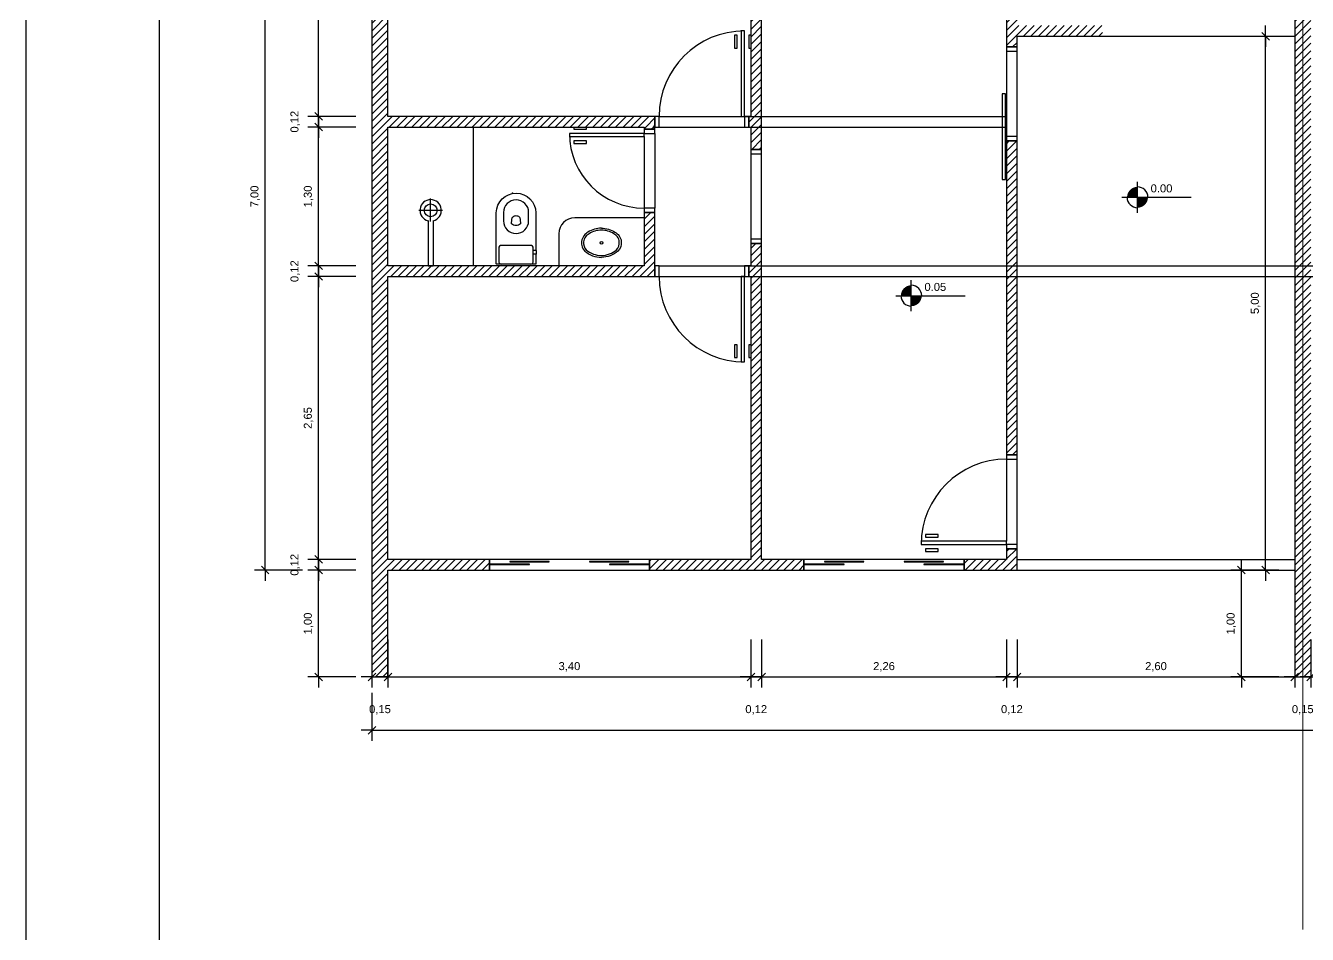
# Model space of a CAD drawing. Header units: metres. Extents: x 49 to 320, y -91 to 27.
# Drawn here: x 270.84 to 282.85, y -1.38 to 7.13 of the extents above; entities that cross this region are included whole.
import ezdxf

# ---------------------------------------------------------------- set-up
doc = ezdxf.new("R2010")
doc.units = ezdxf.units.M
doc.header["$LTSCALE"] = 0.2
for name, color, linetype in [('ARQ-___-___-CTA', 240, 'Continuous'), ('ARQ-___-___-LEG', 3, 'Continuous'), ('ARQ-___-___-VST', 9, 'Continuous'), ('ARQ-ALV', 6, 'Continuous'), ('ARQ-ALV-___-HTC', 13, 'Continuous'), ('ARQ-CXO', 2, 'Continuous'), ('ARQ-DVI', 1, 'Continuous'), ('ARQ-EQP', 24, 'Continuous'), ('ARQ-EQP-___-INT', 7, 'Continuous'), ('ARQ-PIS', 2, 'Continuous')]:
    doc.layers.add(name, color=color, linetype=linetype)
doc.styles.add('REGUA60', font='arial.ttf')
doc.dimstyles.new('Active3D', dxfattribs={"dimtxt": 1.5, "dimasz": 0.01, "dimexe": 2, "dimexo": 3, "dimgap": 0.98, "dimtad": 1, "dimlfac": -1, "dimrnd": 0.005, "dimzin": 0, "dimtxsty": 'REGUA60', "dimblk": 'COTATR', "dimcen": 4, "dimdle": 4, "dimclrt": 2, "dimadec": 0, "dimazin": 0, "dimtfac": 1, "dimtmove": 2, "dimatfit": 2, "dimfxl": 1, "dimarcsym": 0})
pattern_1 = [(45, (316.507574, -5.15138), (-0.03535534, 0.03535534), [])]

# ---------------------------------------------------------------- blocks, each defined once
blk = doc.blocks.new('SAC616S2')
at = {"layer": 'ARQ-EQP', "color": 0, "linetype": 'ByBlock'}
blk.add_lwpolyline([(18.2, -1.5, -0.329256), (18.5, -1.9), (18.5, -49.6, -0.412623), (0, -68, -0.412623), (-18.5, -49.6), (-18.5, -14.5), (-18.9, -14.5), (-18.9, -11), (-18.5, -11), (-18.5, -1.9, -0.329256), (-18.2, -1.5), (-17.3, -1.5), (0, -1.5), (17.3, -1.5)], format="xyb", close=True, dxfattribs=at)
at = {"layer": 'ARQ-EQP-___-INT'}
for p, q in [((-18.5, -11), (-16, -11)), ((-18.5, -14.5), (-16, -14.5))]:
    blk.add_line(p, q, dxfattribs=at)
blk.add_lwpolyline([(-14, -1.5, 0.324141), (-16, -3.5), (-16, -17.5, 0.333333), (-14.5, -19), (0, -19), (14.5, -19, 0.333333), (16, -17.5), (16, -3.5, 0.324141), (14, -1.5, 0.324141)], format="xyb", dxfattribs=at)
for points in [[(0, -61.7, 0.418677), (11.8, -50), (11.8, -42.1, 0.411784), (0, -30.2, 0.411784), (-11.8, -42.1), (-11.8, -50, 0.418677)], [(0, -47, -0.428571), (-4, -43.3), (-4.3, -39.3, -0.16754), (0, -37.8, -0.16754), (4.3, -39.3), (4, -43.3, -0.428571)]]:
    blk.add_lwpolyline(points, format="xyb", close=True, dxfattribs=at)
blk.add_point((3.3, -68), dxfattribs=at)
blk = doc.blocks.new('SACHS__2')
at = {"layer": 'ARQ-EQP', "color": 0, "linetype": 'ByBlock'}
for p, q in [((42.3, 2.4), (0, 2.4)), ((0, 2.4), (0, -2.4)), ((42.3, -2.4), (0, -2.4))]:
    blk.add_line(p, q, dxfattribs=at)
blk.add_arc((52, 0), 10, 193.8865, 166.1135, dxfattribs=at)
at = {"layer": 'ARQ-EQP-___-INT'}
for p, q in [((41.6, 0), (63.2, 0)), ((52, 11.2), (52, -11.2))]:
    blk.add_line(p, q, dxfattribs=at)
blk.add_circle((52, 0), 6, dxfattribs=at)
blk = doc.blocks.new('SAL37S_2')
at = {"layer": 'ARQ-EQP-___-INT'}
for points in [[(0, -10, 0.145827), (-16.8, -14.9, 0.090827), (-22, -19.4, 0.12568), (-24.8, -26.7, 0.221372), (-20.6, -38.8, 0.186059), (0, -46.5, 0.186059)], [(0, -10, -0.145827), (16.8, -14.9, -0.090827), (22, -19.4, -0.12568), (24.8, -26.7, -0.221372), (20.6, -38.8, -0.186059), (0, -46.5, -0.186059)]]:
    blk.add_lwpolyline(points, format="xyb", dxfattribs=at)
blk.add_lwpolyline([(0, -12.5, 0.14623), (-15.5, -17, 0.09047), (-20, -20.9, 0.123903), (-22.4, -27, 0.21906), (-18.9, -37, 0.185248), (0, -44.1, 0.185248), (18.8, -37, 0.21906), (22.3, -27, 0.123903), (20, -20.9, 0.09047), (15.5, -17, 0.14623)], format="xyb", close=True, dxfattribs=at)
blk.add_circle((0, -28.3), 1.8, dxfattribs=at)
blk = doc.blocks.new('COTATR')
at = {"color": 6}
blk.add_line((-71, -71), (71, 71), dxfattribs=at)
at = {"color": 0, "linetype": 'ByBlock'}
blk.add_line((0, 0), (200, 0), dxfattribs=at)
blk = doc.blocks.new('*D695')
at = {"layer": 'ARQ-___-___-CTA', "color": 0, "lineweight": -2, "transparency": 16777216}
for p, q in [((273.934, 4.785), (273.484, 4.785)), ((273.584, 2.135), (273.584, 4.784))]:
    blk.add_line(p, q, dxfattribs=at)
at = {"layer": 'Defpoints', "color": 0, "transparency": 16777216}
for p in [(273.584, 4.785), (274.084, 4.785), (274.084, 2.135)]:
    blk.add_point(p, dxfattribs=at)
at = {"layer": 'ARQ-___-___-CTA', "color": 0, "lineweight": -2, "transparency": 16777216, "xscale": 0.0005, "yscale": 0.0005, "zscale": 0.0005}
for p, rotation in [((273.584, 4.785), 90), ((273.584, 2.135), 270)]:
    blk.add_blockref('COTATR', p, dxfattribs=dict(at, rotation=rotation))
at = {"layer": 'ARQ-___-___-CTA', "color": 2, "transparency": 16777216, "insert": (273.49, 3.46), "char_height": 0.075, "attachment_point": 5, "rotation": 90, "style": 'REGUA60'}
blk.add_mtext('2,65', dxfattribs=at)
blk = doc.blocks.new('*D696')
at = {"layer": 'ARQ-___-___-CTA', "color": 0, "lineweight": -2, "transparency": 16777216}
for p, q in [((273.934, 6.185), (273.484, 6.185)), ((273.584, 4.885), (273.584, 6.184))]:
    blk.add_line(p, q, dxfattribs=at)
at = {"layer": 'Defpoints', "color": 0, "transparency": 16777216}
for p in [(273.584, 6.185), (274.084, 6.185), (274.084, 4.885)]:
    blk.add_point(p, dxfattribs=at)
at = {"layer": 'ARQ-___-___-CTA', "color": 0, "lineweight": -2, "transparency": 16777216, "xscale": 0.0005, "yscale": 0.0005, "zscale": 0.0005}
for p, rotation in [((273.584, 6.185), 90), ((273.584, 4.885), 270)]:
    blk.add_blockref('COTATR', p, dxfattribs=dict(at, rotation=rotation))
at = {"layer": 'ARQ-___-___-CTA', "color": 2, "transparency": 16777216, "insert": (273.49, 5.535), "char_height": 0.075, "attachment_point": 5, "rotation": 90, "style": 'REGUA60'}
blk.add_mtext('1,30', dxfattribs=at)
blk = doc.blocks.new('*D697')
at = {"layer": 'ARQ-___-___-CTA', "color": 0, "lineweight": -2, "transparency": 16777216}
for p, q in [((273.934, 8.935), (273.484, 8.935)), ((273.584, 6.285), (273.584, 8.934))]:
    blk.add_line(p, q, dxfattribs=at)
at = {"layer": 'Defpoints', "color": 0, "transparency": 16777216}
for p in [(273.584, 8.935), (274.084, 8.935), (274.084, 6.285)]:
    blk.add_point(p, dxfattribs=at)
at = {"layer": 'ARQ-___-___-CTA', "color": 0, "lineweight": -2, "transparency": 16777216, "xscale": 0.0005, "yscale": 0.0005, "zscale": 0.0005}
for p, rotation in [((273.584, 8.935), 90), ((273.584, 6.285), 270)]:
    blk.add_blockref('COTATR', p, dxfattribs=dict(at, rotation=rotation))
at = {"layer": 'ARQ-___-___-CTA', "color": 2, "transparency": 16777216, "insert": (273.49, 7.61), "char_height": 0.075, "attachment_point": 5, "rotation": 90, "style": 'REGUA60'}
blk.add_mtext('2,65', dxfattribs=at)
blk = doc.blocks.new('*D698')
at = {"layer": 'ARQ-___-___-CTA', "color": 0, "lineweight": -2, "transparency": 16777216}
for p, q in [((273.434, 9.035), (272.984, 9.035)), ((273.084, 2.035), (273.084, 9.034)), ((273.434, 2.035), (272.984, 2.035))]:
    blk.add_line(p, q, dxfattribs=at)
at = {"layer": 'Defpoints', "color": 0, "transparency": 16777216}
for p in [(273.084, 9.035), (273.584, 9.035), (273.584, 2.035)]:
    blk.add_point(p, dxfattribs=at)
at = {"layer": 'ARQ-___-___-CTA', "color": 0, "lineweight": -2, "transparency": 16777216, "xscale": 0.0005, "yscale": 0.0005, "zscale": 0.0005}
for p, rotation in [((273.084, 9.035), 90), ((273.084, 2.035), 270)]:
    blk.add_blockref('COTATR', p, dxfattribs=dict(at, rotation=rotation))
at = {"layer": 'ARQ-___-___-CTA', "color": 2, "transparency": 16777216, "insert": (272.99, 5.535), "char_height": 0.075, "attachment_point": 5, "rotation": 90, "style": 'REGUA60'}
blk.add_mtext('7,00', dxfattribs=at)
blk = doc.blocks.new('*D722')
at = {"layer": 'ARQ-___-___-CTA', "color": 0, "lineweight": -2, "transparency": 16777216}
for p, q in [((274.084, 1.385), (274.084, 0.935)), ((274.234, 1.385), (274.234, 0.935)), ((274.084, 1.035), (274.233, 1.035))]:
    blk.add_line(p, q, dxfattribs=at)
at = {"layer": 'Defpoints', "color": 0, "transparency": 16777216}
for p in [(274.084, 1.535), (274.234, 1.535), (274.234, 1.035)]:
    blk.add_point(p, dxfattribs=at)
at = {"layer": 'ARQ-___-___-CTA', "color": 0, "lineweight": -2, "transparency": 16777216, "xscale": 0.0005, "yscale": 0.0005, "zscale": 0.0005, "rotation": 180}
blk.add_blockref('COTATR', (274.084, 1.035), dxfattribs=at)
at = {"layer": 'ARQ-___-___-CTA', "color": 0, "lineweight": -2, "transparency": 16777216, "xscale": 0.0005, "yscale": 0.0005, "zscale": 0.0005}
blk.add_blockref('COTATR', (274.234, 1.035), dxfattribs=at)
at = {"layer": 'ARQ-___-___-CTA', "color": 2, "transparency": 16777216, "insert": (274.159, 0.726), "char_height": 0.075, "attachment_point": 5, "style": 'REGUA60'}
blk.add_mtext('0,15', dxfattribs=at)
blk = doc.blocks.new('*D723')
at = {"layer": 'ARQ-___-___-CTA', "color": 0, "lineweight": -2, "transparency": 16777216}
for p, q in [((277.634, 1.385), (277.634, 0.935)), ((274.234, 1.035), (277.633, 1.035))]:
    blk.add_line(p, q, dxfattribs=at)
at = {"layer": 'Defpoints', "color": 0, "transparency": 16777216}
for p in [(274.234, 1.535), (277.634, 1.535), (277.634, 1.035)]:
    blk.add_point(p, dxfattribs=at)
at = {"layer": 'ARQ-___-___-CTA', "color": 0, "lineweight": -2, "transparency": 16777216, "xscale": 0.0005, "yscale": 0.0005, "zscale": 0.0005, "rotation": 180}
blk.add_blockref('COTATR', (274.234, 1.035), dxfattribs=at)
at = {"layer": 'ARQ-___-___-CTA', "color": 0, "lineweight": -2, "transparency": 16777216, "xscale": 0.0005, "yscale": 0.0005, "zscale": 0.0005}
blk.add_blockref('COTATR', (277.634, 1.035), dxfattribs=at)
at = {"layer": 'ARQ-___-___-CTA', "color": 2, "transparency": 16777216, "insert": (275.934, 1.129), "char_height": 0.075, "attachment_point": 5, "style": 'REGUA60'}
blk.add_mtext('3,40', dxfattribs=at)
blk = doc.blocks.new('*D724')
at = {"layer": 'ARQ-___-___-CTA', "color": 0, "lineweight": -2, "transparency": 16777216}
for p, q in [((282.729, 1.385), (282.729, 0.935)), ((280.129, 1.035), (282.728, 1.035))]:
    blk.add_line(p, q, dxfattribs=at)
at = {"layer": 'Defpoints', "color": 0, "transparency": 16777216}
for p in [(280.129, 1.535), (282.729, 1.535), (282.729, 1.035)]:
    blk.add_point(p, dxfattribs=at)
at = {"layer": 'ARQ-___-___-CTA', "color": 0, "lineweight": -2, "transparency": 16777216, "xscale": 0.0005, "yscale": 0.0005, "zscale": 0.0005, "rotation": 180}
blk.add_blockref('COTATR', (280.129, 1.035), dxfattribs=at)
at = {"layer": 'ARQ-___-___-CTA', "color": 0, "lineweight": -2, "transparency": 16777216, "xscale": 0.0005, "yscale": 0.0005, "zscale": 0.0005}
blk.add_blockref('COTATR', (282.729, 1.035), dxfattribs=at)
at = {"layer": 'ARQ-___-___-CTA', "color": 2, "transparency": 16777216, "insert": (281.429, 1.129), "char_height": 0.075, "attachment_point": 5, "style": 'REGUA60'}
blk.add_mtext('2,60', dxfattribs=at)
blk = doc.blocks.new('*D725')
at = {"layer": 'ARQ-___-___-CTA', "color": 0, "lineweight": -2, "transparency": 16777216}
for p, q in [((282.879, 1.385), (282.879, 0.935)), ((282.729, 1.035), (282.878, 1.035))]:
    blk.add_line(p, q, dxfattribs=at)
at = {"layer": 'Defpoints', "color": 0, "transparency": 16777216}
for p in [(282.729, 1.535), (282.879, 1.535), (282.879, 1.035)]:
    blk.add_point(p, dxfattribs=at)
at = {"layer": 'ARQ-___-___-CTA', "color": 0, "lineweight": -2, "transparency": 16777216, "xscale": 0.0005, "yscale": 0.0005, "zscale": 0.0005, "rotation": 180}
blk.add_blockref('COTATR', (282.729, 1.035), dxfattribs=at)
at = {"layer": 'ARQ-___-___-CTA', "color": 0, "lineweight": -2, "transparency": 16777216, "xscale": 0.0005, "yscale": 0.0005, "zscale": 0.0005}
blk.add_blockref('COTATR', (282.879, 1.035), dxfattribs=at)
at = {"layer": 'ARQ-___-___-CTA', "color": 2, "transparency": 16777216, "insert": (282.804, 0.726), "char_height": 0.075, "attachment_point": 5, "style": 'REGUA60'}
blk.add_mtext('0,15', dxfattribs=at)
blk = doc.blocks.new('*D726')
at = {"layer": 'ARQ-___-___-CTA', "color": 0, "lineweight": -2, "transparency": 16777216}
for p, q in [((285.479, 1.385), (285.479, 0.935)), ((282.879, 1.035), (285.478, 1.035))]:
    blk.add_line(p, q, dxfattribs=at)
at = {"layer": 'Defpoints', "color": 0, "transparency": 16777216}
for p in [(282.879, 1.535), (285.479, 1.535), (285.479, 1.035)]:
    blk.add_point(p, dxfattribs=at)
at = {"layer": 'ARQ-___-___-CTA', "color": 0, "lineweight": -2, "transparency": 16777216, "xscale": 0.0005, "yscale": 0.0005, "zscale": 0.0005, "rotation": 180}
blk.add_blockref('COTATR', (282.879, 1.035), dxfattribs=at)
at = {"layer": 'ARQ-___-___-CTA', "color": 0, "lineweight": -2, "transparency": 16777216, "xscale": 0.0005, "yscale": 0.0005, "zscale": 0.0005}
blk.add_blockref('COTATR', (285.479, 1.035), dxfattribs=at)
at = {"layer": 'ARQ-___-___-CTA', "color": 2, "transparency": 16777216, "insert": (284.179, 1.129), "char_height": 0.075, "attachment_point": 5, "style": 'REGUA60'}
blk.add_mtext('2,60', dxfattribs=at)
blk = doc.blocks.new('*D735')
at = {"layer": 'ARQ-___-___-CTA', "color": 0, "lineweight": -2, "transparency": 16777216}
for p, q in [((274.084, 0.885), (274.084, 0.435)), ((308.964, 0.885), (308.964, 0.435)), ((274.084, 0.535), (291.547, 0.535)), ((308.963, 0.535), (291.898, 0.535))]:
    blk.add_line(p, q, dxfattribs=at)
at = {"layer": 'Defpoints', "color": 0, "transparency": 16777216}
for p in [(274.084, 1.035), (308.964, 1.035), (308.964, 0.535)]:
    blk.add_point(p, dxfattribs=at)
at = {"layer": 'ARQ-___-___-CTA', "color": 0, "lineweight": -2, "transparency": 16777216, "xscale": 0.0005, "yscale": 0.0005, "zscale": 0.0005, "rotation": 180}
blk.add_blockref('COTATR', (274.084, 0.535), dxfattribs=at)
at = {"layer": 'ARQ-___-___-CTA', "color": 0, "lineweight": -2, "transparency": 16777216, "xscale": 0.0005, "yscale": 0.0005, "zscale": 0.0005}
blk.add_blockref('COTATR', (308.964, 0.535), dxfattribs=at)
at = {"layer": 'ARQ-___-___-CTA', "color": 2, "transparency": 16777216, "insert": (291.723, 0.535), "char_height": 0.075, "attachment_point": 5, "style": 'REGUA60'}
blk.add_mtext('34,88', dxfattribs=at)
blk = doc.blocks.new('*D740')
at = {"layer": 'ARQ-___-___-CTA', "color": 0, "lineweight": -2, "transparency": 16777216}
for p, q in [((282.106, 7.035), (282.556, 7.035)), ((282.456, 2.035), (282.456, 7.034)), ((282.106, 2.035), (282.556, 2.035))]:
    blk.add_line(p, q, dxfattribs=at)
at = {"layer": 'Defpoints', "color": 0, "transparency": 16777216}
for p in [(281.956, 7.035), (282.456, 7.035), (281.956, 2.035)]:
    blk.add_point(p, dxfattribs=at)
at = {"layer": 'ARQ-___-___-CTA', "color": 0, "lineweight": -2, "transparency": 16777216, "xscale": 0.0005, "yscale": 0.0005, "zscale": 0.0005}
for p, rotation in [((282.456, 7.035), 90), ((282.456, 2.035), 270)]:
    blk.add_blockref('COTATR', p, dxfattribs=dict(at, rotation=rotation))
at = {"layer": 'ARQ-___-___-CTA', "color": 2, "transparency": 16777216, "insert": (282.362, 4.535), "char_height": 0.075, "attachment_point": 5, "rotation": 90, "style": 'REGUA60'}
blk.add_mtext('5,00', dxfattribs=at)
blk = doc.blocks.new('*D745')
at = {"layer": 'ARQ-___-___-CTA', "color": 0, "lineweight": -2, "transparency": 16777216}
for p, q in [((273.934, 2.035), (273.484, 2.035)), ((273.584, 1.035), (273.584, 2.034)), ((273.934, 1.035), (273.484, 1.035))]:
    blk.add_line(p, q, dxfattribs=at)
at = {"layer": 'Defpoints', "color": 0, "transparency": 16777216}
for p in [(273.584, 2.035), (274.084, 2.035), (274.084, 1.035)]:
    blk.add_point(p, dxfattribs=at)
at = {"layer": 'ARQ-___-___-CTA', "color": 0, "lineweight": -2, "transparency": 16777216, "xscale": 0.0005, "yscale": 0.0005, "zscale": 0.0005}
for p, rotation in [((273.584, 2.035), 90), ((273.584, 1.035), 270)]:
    blk.add_blockref('COTATR', p, dxfattribs=dict(at, rotation=rotation))
at = {"layer": 'ARQ-___-___-CTA', "color": 2, "transparency": 16777216, "insert": (273.49, 1.535), "char_height": 0.075, "attachment_point": 5, "rotation": 90, "style": 'REGUA60'}
blk.add_mtext('1,00', dxfattribs=at)
blk = doc.blocks.new('*D746')
at = {"layer": 'ARQ-___-___-CTA', "color": 0, "lineweight": -2, "transparency": 16777216}
for p, q in [((282.579, 2.035), (282.129, 2.035)), ((282.229, 1.035), (282.229, 2.034)), ((282.579, 1.035), (282.129, 1.035))]:
    blk.add_line(p, q, dxfattribs=at)
at = {"layer": 'Defpoints', "color": 0, "transparency": 16777216}
for p in [(282.229, 2.035), (282.729, 2.035), (282.729, 1.035)]:
    blk.add_point(p, dxfattribs=at)
at = {"layer": 'ARQ-___-___-CTA', "color": 0, "lineweight": -2, "transparency": 16777216, "xscale": 0.0005, "yscale": 0.0005, "zscale": 0.0005}
for p, rotation in [((282.229, 2.035), 90), ((282.229, 1.035), 270)]:
    blk.add_blockref('COTATR', p, dxfattribs=dict(at, rotation=rotation))
at = {"layer": 'ARQ-___-___-CTA', "color": 2, "transparency": 16777216, "insert": (282.135, 1.535), "char_height": 0.075, "attachment_point": 5, "rotation": 90, "style": 'REGUA60'}
blk.add_mtext('1,00', dxfattribs=at)
blk = doc.blocks.new('NivelPB')
for p, q in [((0, -2.92), (0, 2.92)), ((-2.92, 0), (10.07, 0))]:
    blk.add_line(p, q)
at = {"const_width": 1.95}
for points in [[(-0.98, 0, -0.414214), (0, 0.98, -0.618034)], [(0, -0.98, 0.414214), (0.98, 0, 0.618034)]]:
    blk.add_lwpolyline(points, format="xyb", dxfattribs=at)
for start, end in [(180, 270), (0, 90)]:
    blk.add_arc((0, 0), 1.95, start, end)
at = {"color": 0, "linetype": 'ByBlock', "style": 'REGUA60', "width": 1.4}
blk.add_attdef('NIVEL', (2.46, 0.9), '', height=1.5, dxfattribs=at)

msp = doc.modelspace()

# ---------------------------------------------------------------- hatches: boundary and pattern name
at = {"layer": 'ARQ-ALV-___-HTC'}
h = msp.add_hatch(dxfattribs=at)
h.set_pattern_fill('_U', color=256, scale=0.05, angle=45, style=0, pattern_type=0)
h.set_pattern_definition(pattern_1)
h.paths.add_polyline_path([(274.084, 10.035), (274.084, 1.035), (274.234, 1.035), (274.234, 10.035)])
h = msp.add_hatch(dxfattribs=at)
h.set_pattern_fill('_U', color=256, scale=0.05, angle=45, style=0, pattern_type=0)
h.set_pattern_definition(pattern_1)
h.paths.add_polyline_path([(282.879, 1.035), (282.879, 9.335), (282.729, 9.335), (282.729, 1.035)])
h = msp.add_hatch(dxfattribs=at)
h.set_pattern_fill('_U', color=256, scale=0.05, angle=45, style=0, pattern_type=0)
h.set_pattern_definition(pattern_1)
h.paths.add_polyline_path([(280.029, 3.115), (280.129, 3.115), (280.129, 6.055), (280.029, 6.055)])
h.paths.add_polyline_path([(280.029, 2.235), (280.029, 2.135), (280.129, 2.035), (280.129, 2.235)])
h.paths.add_polyline_path([(280.129, 6.935), (280.129, 9.035), (280.029, 8.935), (280.029, 6.935)])
h = msp.add_hatch(dxfattribs=at)
h.set_pattern_fill('_U', color=256, scale=0.05, angle=45, style=0, pattern_type=0)
h.set_pattern_definition(pattern_1)
h.paths.add_polyline_path([(277.634, 8.935), (277.634, 5.975), (277.734, 5.975), (277.734, 8.935)])
h.paths.add_polyline_path([(277.734, 2.135), (277.734, 5.095), (277.634, 5.095), (277.634, 2.135)])
h = msp.add_hatch(dxfattribs=at)
h.set_pattern_fill('_U', color=256, scale=0.05, angle=45, style=0, pattern_type=0)
h.set_pattern_definition(pattern_1)
h.paths.add_polyline_path([(280.129, 7.135), (280.129, 7.035), (280.929, 7.035), (280.929, 7.135)])
h = msp.add_hatch(dxfattribs=at)
h.set_pattern_fill('_U', color=256, scale=0.05, angle=45, style=0, pattern_type=0)
h.set_pattern_definition(pattern_1)
h.paths.add_polyline_path([(276.734, 6.285), (274.234, 6.285), (274.234, 6.185), (276.734, 6.185)])
h.paths.add_polyline_path([(277.614, 6.185), (277.634, 6.185), (277.634, 6.285), (277.614, 6.285)])
h = msp.add_hatch(dxfattribs=at)
h.set_pattern_fill('_U', color=256, scale=0.05, angle=45, style=0, pattern_type=0)
h.set_pattern_definition(pattern_1)
h.paths.add_polyline_path([(276.734, 4.885), (276.734, 5.385), (276.634, 5.385), (276.634, 4.885)])
h.paths.add_polyline_path([(276.634, 6.185), (276.634, 6.165), (276.734, 6.165), (276.734, 6.185)])
h = msp.add_hatch(dxfattribs=at)
h.set_pattern_fill('_U', color=256, scale=0.05, angle=45, style=0, pattern_type=0)
h.set_pattern_definition(pattern_1)
h.paths.add_polyline_path([(276.734, 4.885), (274.234, 4.885), (274.234, 4.785), (276.734, 4.785)])
h.paths.add_polyline_path([(277.614, 4.785), (277.634, 4.785), (277.634, 4.885), (277.614, 4.885)])
h = msp.add_hatch(dxfattribs=at)
h.set_pattern_fill('_U', color=256, scale=0.05, angle=45, style=0, pattern_type=0)
h.set_pattern_definition(pattern_1)
h.paths.add_polyline_path([(279.631, 2.035), (280.129, 2.035), (280.029, 2.135), (279.631, 2.135)])
h.paths.add_polyline_path([(278.131, 2.035), (278.131, 2.135), (276.684, 2.135), (276.684, 2.035)])
h.paths.add_polyline_path([(275.184, 2.035), (275.184, 2.135), (274.234, 2.135), (274.234, 2.035)])

# ---------------------------------------------------------------- linework, layer by layer
at = {"color": 15}
msp.add_line((270.84, 13.872), (270.84, -10.855), dxfattribs=at)
at = {"color": 0}
msp.add_line((272.09, 13.372), (272.09, -10.355), dxfattribs=at)
at = {"layer": 'ARQ-___-___-CTA'}
for p, q in [((282.456, 7.035), (282.456, 7.134)), ((273.934, 6.285), (273.484, 6.285)), ((273.584, 6.185), (273.584, 6.284)), ((273.934, 4.885), (273.484, 4.885)), ((273.584, 4.785), (273.584, 4.884)), ((273.934, 2.135), (273.484, 2.135)), ((273.584, 2.035), (273.584, 2.134)), ((273.934, 2.035), (273.484, 2.035)), ((277.734, 1.385), (277.734, 0.935)), ((280.029, 1.385), (280.029, 0.935)), ((280.129, 1.385), (280.129, 0.935)), ((277.634, 1.035), (277.733, 1.035)), ((277.734, 1.035), (280.028, 1.035)), ((280.029, 1.035), (280.128, 1.035))]:
    msp.add_line(p, q, dxfattribs=at)
at = {"layer": 'ARQ-___-___-LEG'}
for p, q in [((276.774, 6.285), (280.029, 6.285)), ((276.734, 6.125), (276.734, 5.425)), ((276.774, 6.185), (280.029, 6.185)), ((276.634, 6.095), (276.634, 5.425)), ((277.634, 5.935), (277.634, 5.135)), ((277.734, 5.135), (277.734, 5.935)), ((276.774, 4.885), (288.909, 4.885)), ((276.774, 4.785), (288.909, 4.785))]:
    msp.add_line(p, q, dxfattribs=at)
at = {"layer": 'ARQ-___-___-LEG', "const_width": 0.01}
msp.add_lwpolyline([(282.804, 10.035), (282.804, 10.594), (282.804, -1.331)], dxfattribs=at)
at = {"layer": 'ARQ-___-___-VST'}
for p, q in [((277.479, 7.045), (277.479, 6.925)), ((277.504, 7.045), (277.479, 7.045)), ((277.504, 6.925), (277.504, 7.045)), ((277.614, 7.045), (277.614, 6.925)), ((277.634, 7.045), (277.614, 7.045)), ((277.479, 6.925), (277.504, 6.925)), ((277.614, 6.925), (277.634, 6.925)), ((280.029, 6.895), (280.029, 6.095)), ((280.129, 6.095), (280.129, 6.895)), ((275.034, 4.885), (275.034, 6.185)), ((275.974, 6.185), (275.974, 6.165)), ((275.974, 6.165), (276.094, 6.165)), ((276.094, 6.165), (276.094, 6.185)), ((276.094, 6.055), (275.974, 6.055)), ((275.974, 6.055), (275.974, 6.03)), ((275.974, 6.03), (276.094, 6.03)), ((276.094, 6.03), (276.094, 6.055)), ((276.634, 5.335), (275.984, 5.335)), ((275.834, 5.185), (275.834, 4.885)), ((277.479, 4.145), (277.479, 4.025)), ((277.504, 4.145), (277.479, 4.145)), ((277.504, 4.025), (277.504, 4.145)), ((277.614, 4.145), (277.614, 4.025)), ((277.634, 4.145), (277.614, 4.145)), ((277.479, 4.025), (277.504, 4.025)), ((277.614, 4.025), (277.634, 4.025)), ((280.029, 3.075), (280.029, 2.305)), ((280.129, 2.275), (280.129, 3.075)), ((279.389, 2.37), (279.269, 2.37)), ((279.269, 2.37), (279.269, 2.345)), ((279.269, 2.345), (279.389, 2.345)), ((279.389, 2.345), (279.389, 2.37)), ((279.389, 2.235), (279.269, 2.235)), ((279.269, 2.235), (279.269, 2.21)), ((279.269, 2.21), (279.389, 2.21)), ((279.389, 2.21), (279.389, 2.235)), ((276.683, 2.135), (275.185, 2.135)), ((279.63, 2.135), (278.132, 2.135)), ((275.185, 2.035), (276.683, 2.035)), ((278.132, 2.035), (279.63, 2.035))]:
    msp.add_line(p, q, dxfattribs=at)
msp.add_arc((275.984, 5.185), 0.15, 90, 180, dxfattribs=at)
at = {"layer": 'ARQ-ALV'}
for p, q in [((274.084, 10.035), (274.084, 1.035)), ((282.729, 9.335), (282.729, 1.035)), ((274.234, 6.285), (274.234, 8.935)), ((277.634, 8.935), (277.634, 6.285)), ((277.734, 5.975), (277.734, 8.935)), ((280.029, 8.935), (280.029, 6.935)), ((280.129, 6.935), (280.129, 7.035)), ((280.129, 7.035), (282.729, 7.035)), ((280.029, 6.935), (280.129, 6.935)), ((276.734, 6.285), (274.234, 6.285)), ((276.734, 6.185), (276.734, 6.285)), ((277.614, 6.285), (277.614, 6.185)), ((277.634, 6.285), (277.614, 6.285)), ((274.234, 4.885), (274.234, 6.185)), ((274.234, 6.185), (276.634, 6.185)), ((276.634, 6.185), (276.634, 6.165)), ((276.634, 6.165), (276.734, 6.165)), ((276.734, 6.165), (276.734, 6.185)), ((277.614, 6.185), (277.634, 6.185)), ((277.634, 6.185), (277.634, 5.975)), ((280.129, 6.055), (280.029, 6.055)), ((280.029, 6.055), (280.029, 3.115)), ((280.129, 3.115), (280.129, 6.055)), ((277.634, 5.975), (277.734, 5.975)), ((276.634, 5.385), (276.634, 4.885)), ((276.734, 5.385), (276.634, 5.385)), ((276.734, 4.885), (276.734, 5.385)), ((277.634, 5.095), (277.634, 4.885)), ((277.734, 5.095), (277.634, 5.095)), ((277.734, 2.135), (277.734, 5.095)), ((276.634, 4.885), (274.234, 4.885)), ((276.734, 4.785), (276.734, 4.885)), ((277.614, 4.885), (277.614, 4.785)), ((277.634, 4.885), (277.614, 4.885)), ((274.234, 2.135), (274.234, 4.785)), ((274.234, 4.785), (276.734, 4.785)), ((277.614, 4.785), (277.634, 4.785)), ((277.634, 4.785), (277.634, 2.135)), ((280.029, 3.115), (280.129, 3.115)), ((280.029, 2.235), (280.029, 2.135)), ((280.129, 2.235), (280.029, 2.235)), ((280.129, 2.035), (280.129, 2.235)), ((275.184, 2.135), (274.234, 2.135)), ((275.184, 2.035), (275.184, 2.135)), ((276.684, 2.135), (276.684, 2.035)), ((277.634, 2.135), (276.684, 2.135)), ((278.131, 2.135), (277.734, 2.135)), ((278.131, 2.035), (278.131, 2.135)), ((279.631, 2.135), (279.631, 2.035)), ((280.029, 2.135), (279.631, 2.135)), ((274.234, 1.035), (274.234, 2.035)), ((274.234, 2.035), (275.184, 2.035)), ((276.684, 2.035), (278.131, 2.035)), ((279.631, 2.035), (280.129, 2.035)), ((274.084, 1.035), (274.234, 1.035)), ((282.729, 1.035), (282.879, 1.035))]:
    msp.add_line(p, q, dxfattribs=at)
at = {"layer": 'ARQ-CXO'}
for p, q in [((277.574, 7.085), (277.544, 7.085)), ((277.544, 7.085), (277.544, 6.285)), ((277.574, 6.285), (277.574, 7.085)), ((280.129, 6.935), (280.029, 6.935)), ((280.029, 6.935), (280.029, 6.895)), ((280.029, 6.895), (280.129, 6.895)), ((280.129, 6.895), (280.129, 6.935)), ((280.019, 6.495), (279.989, 6.495)), ((279.989, 6.495), (279.989, 5.695)), ((280.019, 5.695), (280.019, 6.495)), ((276.774, 6.285), (276.734, 6.285)), ((276.734, 6.285), (276.734, 6.185)), ((276.774, 6.185), (276.774, 6.285)), ((277.544, 6.285), (277.574, 6.285)), ((277.614, 6.285), (277.574, 6.285)), ((277.574, 6.285), (277.574, 6.185)), ((277.614, 6.185), (277.614, 6.285)), ((276.634, 6.125), (275.934, 6.125)), ((275.934, 6.125), (275.934, 6.095)), ((276.734, 6.165), (276.634, 6.165)), ((276.634, 6.165), (276.634, 6.125)), ((276.634, 6.125), (276.734, 6.125)), ((276.634, 6.095), (276.634, 6.125)), ((276.734, 6.185), (276.774, 6.185)), ((276.734, 6.125), (276.734, 6.165)), ((277.574, 6.185), (277.614, 6.185)), ((275.934, 6.095), (276.634, 6.095)), ((280.029, 6.095), (280.029, 6.055)), ((280.129, 6.095), (280.029, 6.095)), ((280.029, 6.055), (280.129, 6.055)), ((280.129, 6.055), (280.129, 6.095)), ((277.734, 5.975), (277.634, 5.975)), ((277.634, 5.975), (277.634, 5.935)), ((277.634, 5.935), (277.734, 5.935)), ((277.734, 5.935), (277.734, 5.975)), ((279.989, 5.695), (280.019, 5.695)), ((276.634, 5.425), (276.634, 5.385)), ((276.734, 5.425), (276.634, 5.425)), ((276.734, 5.385), (276.734, 5.425)), ((276.634, 5.385), (276.734, 5.385)), ((277.634, 5.135), (277.634, 5.095)), ((277.734, 5.135), (277.634, 5.135)), ((277.634, 5.095), (277.734, 5.095)), ((277.734, 5.095), (277.734, 5.135)), ((276.774, 4.885), (276.734, 4.885)), ((276.734, 4.885), (276.734, 4.785)), ((276.774, 4.785), (276.774, 4.885)), ((277.614, 4.885), (277.574, 4.885)), ((277.574, 4.885), (277.574, 4.785)), ((277.614, 4.785), (277.614, 4.885)), ((276.734, 4.785), (276.774, 4.785)), ((277.544, 4.785), (277.544, 3.985)), ((277.574, 4.785), (277.544, 4.785)), ((277.574, 4.785), (277.614, 4.785)), ((277.574, 3.985), (277.574, 4.785)), ((277.544, 3.985), (277.574, 3.985)), ((280.129, 3.115), (280.029, 3.115)), ((280.029, 3.115), (280.029, 3.075)), ((280.029, 3.075), (280.129, 3.075)), ((280.129, 3.075), (280.129, 3.115)), ((280.029, 2.305), (279.229, 2.305)), ((279.229, 2.305), (279.229, 2.275)), ((280.029, 2.275), (280.029, 2.305)), ((279.229, 2.275), (280.029, 2.275)), ((280.029, 2.275), (280.029, 2.235)), ((280.129, 2.275), (280.029, 2.275)), ((280.029, 2.235), (280.129, 2.235)), ((280.129, 2.235), (280.129, 2.275)), ((275.185, 2.135), (275.184, 2.135)), ((275.184, 2.135), (275.184, 2.035)), ((275.185, 2.035), (275.185, 2.135)), ((276.684, 2.135), (276.683, 2.135)), ((276.683, 2.135), (276.683, 2.035)), ((276.684, 2.035), (276.684, 2.135)), ((278.132, 2.135), (278.131, 2.135)), ((278.131, 2.135), (278.131, 2.035)), ((278.132, 2.035), (278.132, 2.135)), ((279.631, 2.135), (279.63, 2.135)), ((279.63, 2.135), (279.63, 2.035)), ((279.631, 2.035), (279.631, 2.135)), ((275.184, 2.035), (275.185, 2.035)), ((276.683, 2.035), (276.684, 2.035)), ((278.131, 2.035), (278.132, 2.035)), ((279.63, 2.035), (279.631, 2.035))]:
    msp.add_line(p, q, dxfattribs=at)
at = {"layer": 'ARQ-DVI'}
for p, q in [((275.56, 2.092), (275.191, 2.092)), ((275.191, 2.092), (275.191, 2.087)), ((275.191, 2.087), (275.56, 2.087)), ((275.745, 2.117), (275.375, 2.117)), ((275.375, 2.117), (275.375, 2.112)), ((275.375, 2.112), (275.745, 2.112)), ((275.56, 2.087), (275.56, 2.092)), ((275.745, 2.112), (275.745, 2.117)), ((276.492, 2.117), (276.123, 2.117)), ((276.123, 2.117), (276.123, 2.112)), ((276.123, 2.112), (276.492, 2.112)), ((276.677, 2.092), (276.308, 2.092)), ((276.308, 2.092), (276.308, 2.087)), ((276.308, 2.087), (276.677, 2.087)), ((276.492, 2.112), (276.492, 2.117)), ((276.677, 2.087), (276.677, 2.092)), ((278.508, 2.092), (278.138, 2.092)), ((278.138, 2.092), (278.138, 2.087)), ((278.138, 2.087), (278.508, 2.087)), ((278.692, 2.117), (278.323, 2.117)), ((278.323, 2.117), (278.323, 2.112)), ((278.323, 2.112), (278.692, 2.112)), ((278.508, 2.087), (278.508, 2.092)), ((278.692, 2.112), (278.692, 2.117)), ((279.44, 2.117), (279.07, 2.117)), ((279.07, 2.117), (279.07, 2.112)), ((279.07, 2.112), (279.44, 2.112)), ((279.624, 2.092), (279.255, 2.092)), ((279.255, 2.092), (279.255, 2.087)), ((279.255, 2.087), (279.624, 2.087)), ((279.44, 2.112), (279.44, 2.117)), ((279.624, 2.087), (279.624, 2.092))]:
    msp.add_line(p, q, dxfattribs=at)
at = {"layer": 'ARQ-PIS'}
for p, q in [((280.129, 6.095), (280.129, 6.895)), ((280.129, 2.275), (280.129, 3.075)), ((280.129, 2.135), (282.729, 2.135)), ((280.129, 2.135), (282.729, 2.135)), ((280.129, 2.035), (282.729, 2.035)), ((280.129, 2.035), (282.729, 2.035))]:
    msp.add_line(p, q, dxfattribs=at)
for centre, radius, start, end in [((277.574, 6.285), 0.8, 90, 180), ((276.634, 6.125), 0.7, 180, 270), ((277.574, 4.785), 0.8, 180, 270), ((280.029, 2.275), 0.8, 90, 180)]:
    msp.add_arc(centre, radius, start, end, dxfattribs=at)

# ---------------------------------------------------------------- block references
at = {"layer": 'ARQ-___-___-CTA', "xscale": 0.0005, "yscale": 0.0005, "zscale": 0.0005}
for p, rotation in [((282.456, 7.035), 270), ((273.584, 6.285), 90), ((273.584, 6.185), 270), ((273.584, 4.885), 90), ((273.584, 4.785), 270), ((273.584, 2.135), 90), ((273.584, 2.035), 270), ((277.634, 1.035), 180), ((277.734, 1.035), 180), ((280.029, 1.035), 180)]:
    msp.add_blockref('COTATR', p, dxfattribs=dict(at, rotation=rotation))
at = {"layer": 'ARQ-___-___-CTA', "color": 2}
ref = msp.add_blockref('NivelPB', (281.256, 5.527), dxfattribs=dict(at, xscale=0.05, yscale=0.05, zscale=0.05))
ref.add_attrib('NIVEL', '0.00', (281.379, 5.573), dxfattribs={"layer": '0', "color": 0, "linetype": 'ByBlock', "height": 0.075, "style": 'REGUA60'})
ref = msp.add_blockref('NivelPB', (279.137, 4.605), dxfattribs=dict(at, xscale=0.05, yscale=0.05, zscale=0.05))
ref.add_attrib('NIVEL', '0.05', (279.26, 4.65), dxfattribs={"layer": '0', "color": 0, "linetype": 'ByBlock', "height": 0.075, "style": 'REGUA60'})
at = {"layer": 'ARQ-___-___-CTA', "xscale": 0.0005, "yscale": 0.0005, "zscale": 0.0005}
for p in [(277.734, 1.035), (280.029, 1.035), (280.129, 1.035)]:
    msp.add_blockref('COTATR', p, dxfattribs=at)
at = {"layer": 'ARQ-___-___-VST', "xscale": 0.01, "yscale": 0.01, "zscale": 0.01}
for name, p, rotation in [('SAC616S2', (275.434, 4.885), 180), ('SACHS__2', (274.634, 4.885), 90)]:
    msp.add_blockref(name, p, dxfattribs=dict(at, rotation=rotation))
at = {"layer": 'ARQ-___-___-VST', "xscale": 0.0075, "yscale": 0.0075, "zscale": 0.0075}
msp.add_blockref('SAL37S_2', (276.234, 5.313), dxfattribs=at)

# ---------------------------------------------------------------- texts
at = {"layer": 'ARQ-___-___-CTA', "color": 2, "char_height": 0.075, "attachment_point": 5, "rotation": 90, "style": 'REGUA60'}
for insert in [(273.365, 6.235), (273.365, 4.835), (273.365, 2.085)]:
    msp.add_mtext('0,12', dxfattribs=dict(at, insert=insert))
at = {"layer": 'ARQ-___-___-CTA', "color": 2, "char_height": 0.075, "attachment_point": 5, "style": 'REGUA60'}
for s, insert in [('2,26', (278.881, 1.129)), ('0,12', (277.684, 0.726)), ('0,12', (280.079, 0.726))]:
    msp.add_mtext(s, dxfattribs=dict(at, insert=insert))

# ---------------------------------------------------------------- dimensions: what is measured, and where the dimension line sits
at = {"layer": 'ARQ-___-___-CTA'}
for base, p1, p2, override, picture, middle in [((273.084, 9.035), (273.584, 2.035), (273.584, 9.035), {"dimscale": 0.05}, '*D698', (272.99, 5.535)), ((273.584, 8.935), (274.084, 6.285), (274.084, 8.935), {"dimscale": 0.05, "dimse1": 1}, '*D697', (273.49, 7.61)), ((282.456, 7.035), (281.956, 2.035), (281.956, 7.035), {"dimscale": 0.05}, '*D740', (282.362, 4.535)), ((273.584, 6.185), (274.084, 4.885), (274.084, 6.185), {"dimscale": 0.05, "dimse1": 1}, '*D696', (273.49, 5.535)), ((273.584, 4.785), (274.084, 2.135), (274.084, 4.785), {"dimscale": 0.05, "dimse1": 1}, '*D695', (273.49, 3.46)), ((273.584, 2.035), (274.084, 1.035), (274.084, 2.035), {"dimscale": 0.05}, '*D745', (273.49, 1.535)), ((282.229, 2.035), (282.729, 1.035), (282.729, 2.035), {"dimscale": 0.05}, '*D746', (282.135, 1.535))]:
    dim = msp.add_linear_dim(base=base, p1=p1, p2=p2, angle=90, dimstyle='Active3D', override=override, dxfattribs=at)
    dim.commit()
    dim.dimension.update_dxf_attribs({"geometry": picture, "text_midpoint": middle})
for base, p1, p2, override, picture, middle in [((274.234, 1.035), (274.084, 1.535), (274.234, 1.535), {"dimscale": 0.05}, '*D722', (274.159, 0.726)), ((277.634, 1.035), (274.234, 1.535), (277.634, 1.535), {"dimscale": 0.05, "dimse1": 1}, '*D723', (275.934, 1.129)), ((282.729, 1.035), (280.129, 1.535), (282.729, 1.535), {"dimscale": 0.05, "dimse1": 1}, '*D724', (281.429, 1.129)), ((282.879, 1.035), (282.729, 1.535), (282.879, 1.535), {"dimscale": 0.05, "dimse1": 1}, '*D725', (282.804, 0.726)), ((285.479, 1.035), (282.879, 1.535), (285.479, 1.535), {"dimscale": 0.05, "dimse1": 1}, '*D726', (284.179, 1.129))]:
    dim = msp.add_linear_dim(base=base, p1=p1, p2=p2, dimstyle='Active3D', override=override, dxfattribs=at)
    dim.commit()
    dim.dimension.update_dxf_attribs({"geometry": picture, "text_midpoint": middle})
dim = msp.add_linear_dim(base=(308.964, 0.535), p1=(274.084, 1.035), p2=(308.964, 1.035), dimstyle='Active3D', override={"dimscale": 0.05}, dxfattribs=at)
dim.commit()
dim.dimension.update_dxf_attribs({"geometry": '*D735', "text_midpoint": (291.723, 0.535), "dimtype": 160})

doc.saveas('drawing.dxf')
